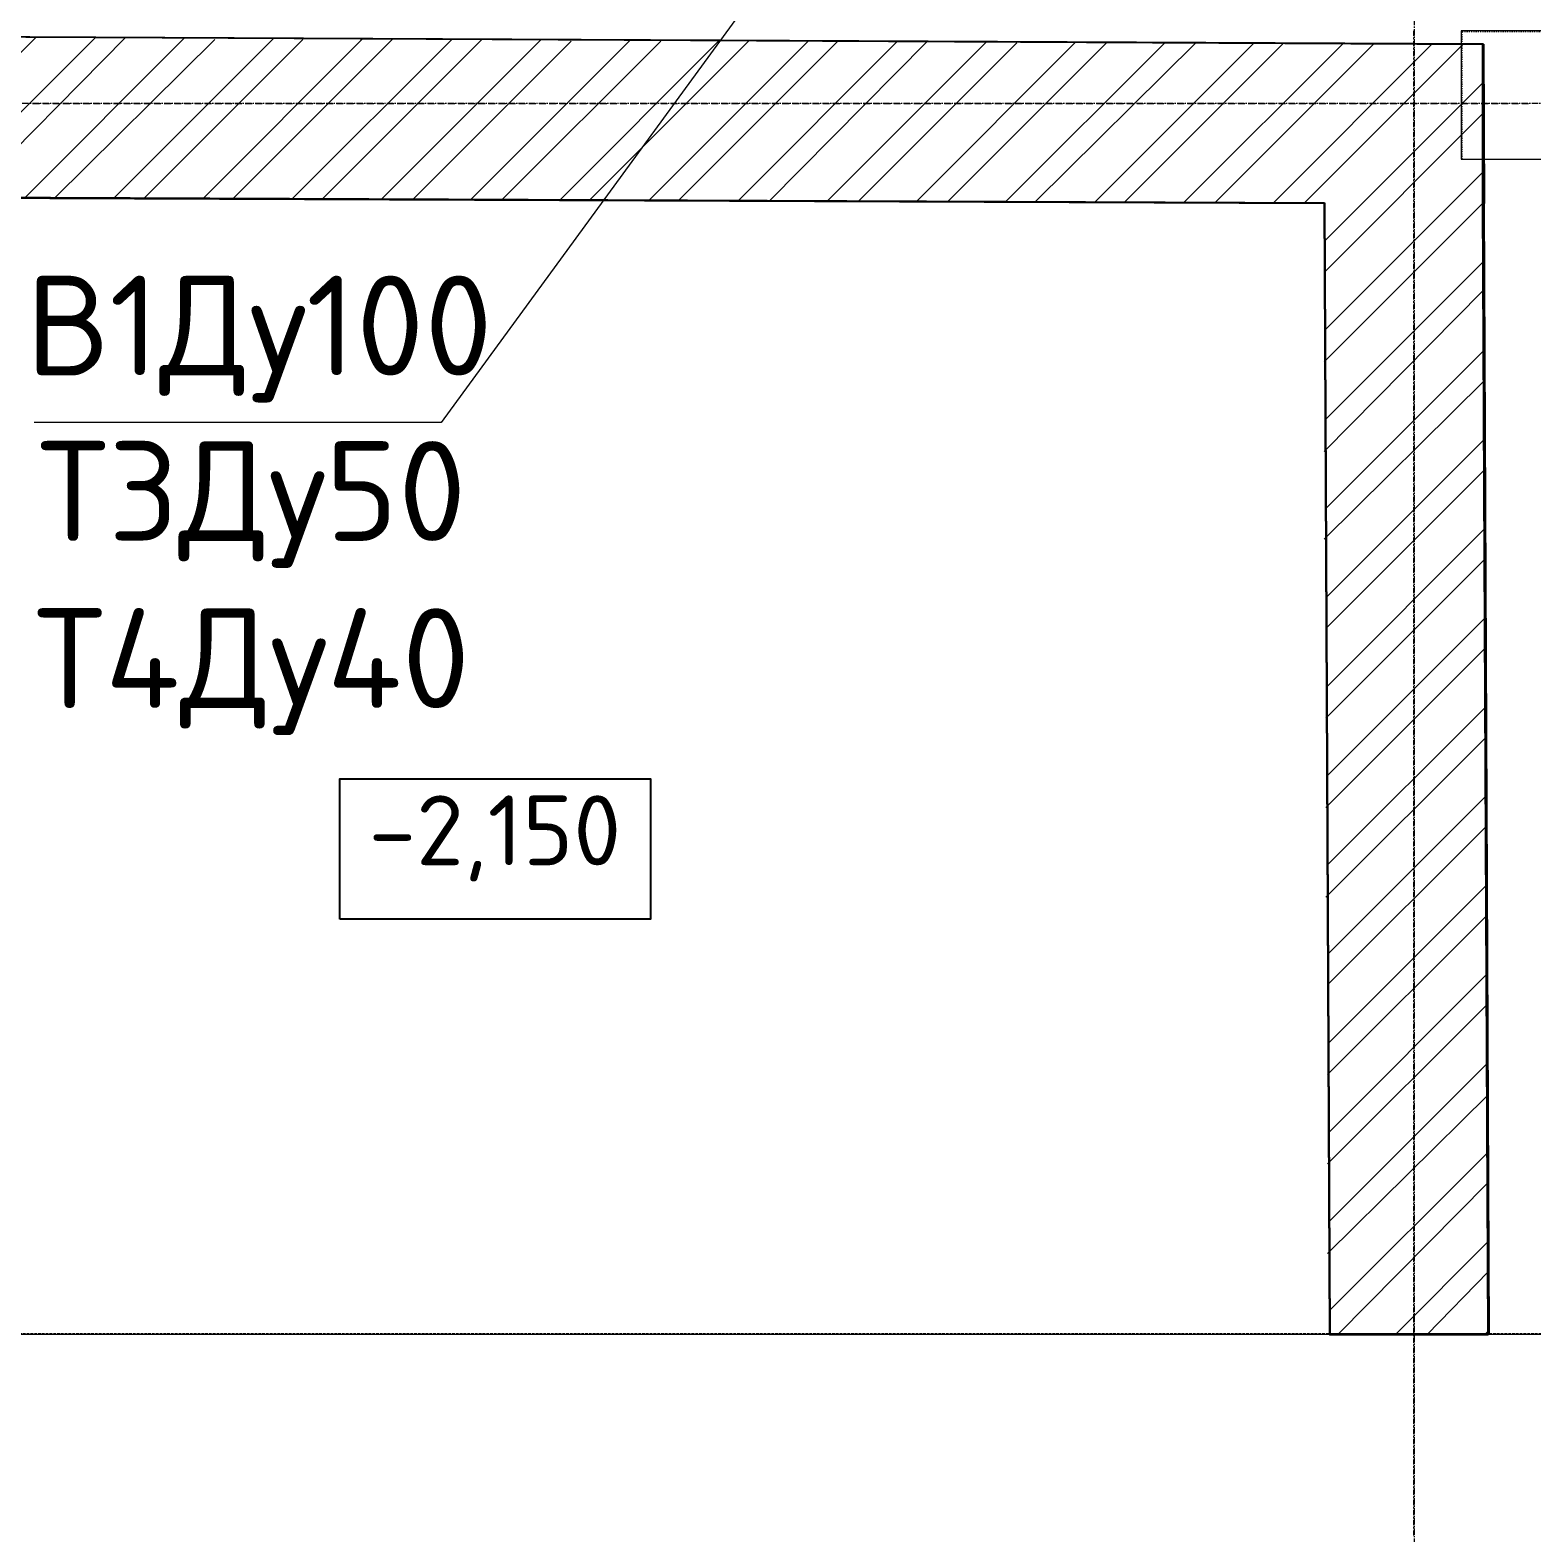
# Model space of a CAD drawing. Header units: millimetres. Extents: x -10178924 to 11692288, y -947381 to 58396.
# Drawn here: x 729087 to 732853, y -825925 to -822157 of the extents above; entities that cross this region are included whole.
import ezdxf

# ---------------------------------------------------------------- set-up
doc = ezdxf.new("R2010")
doc.units = ezdxf.units.MM
for name, pattern in [('короткая штриховая', [282.222222, 141.111111, -141.111111]), ('невидимая', [9.525, 6.35, -3.175]), ('осевая', [50.8, 31.75, -6.35, 6.35, -6.35])]:
    doc.linetypes.add(name, pattern=pattern)
for name, color, linetype in [('PDF _Балки.1', 7, 'Continuous'), ('PDF _Стены внутр.1', 7, 'Continuous'), ('Стены внутр.1', 7, 'Continuous')]:
    doc.layers.add(name, color=color, linetype=linetype)
for name, color, linetype, true_color in [('PDF _Контур пол Подвал', 7, 'Continuous', 0xcd6928), ('PDF _Отметки', 7, 'Continuous', 0x7f9fff), ('PDF _Размеры осевые', 7, 'Continuous', 0x5d6970), ('PDF _штриховка', 7, 'Continuous', 0x95834a)]:
    doc.layers.add(name, color=color, linetype=linetype, true_color=true_color)
for name, color, linetype, lineweight in [('PDF _Текст', 7, 'Continuous', 5), ('Балки.1', 7, 'Continuous', 9), ('Контур пол Подвал', 7, 'Continuous', 9), ('Размеры осевые', 153, 'Continuous', 9), ('ШТРИХОВКА', 252, 'Continuous', 15)]:
    doc.layers.add(name, color=color, linetype=linetype, lineweight=lineweight)
doc.styles.add('PDF ISOCPEUR', font='isocpeur.ttf')

# ---------------------------------------------------------------- blocks, each defined once
blk = doc.blocks.new('A$C5282721b')
at = {"layer": 'ШТРИХОВКА', "ltscale": 100, "true_color": 0x000000, "transparency": 33554687}
h = blk.add_hatch(dxfattribs=at)
h.set_pattern_fill('ANSI31', color=18, scale=50)
h.set_pattern_definition([(45, (-79853.19, 25128.16), (-112.2532, 112.2532), [])])
h.paths.add_polyline_path([(5440.998, -31868.119), (-7386.275, -31868.119), (-7386.275, -48296.478), (61378.75, -48296.478), (61378.75, -31842.839), (41035.118, -31842.839), (41035.118, -31656.036), (40796.248, -31656.036), (40796.248, -31842.839), (40629.962, -31842.839), (40629.962, -31942.839), (40605.14, -34348.621), (40629.93, -32405.355), (39128.581, -32429.908), (40629.962, -32402.839), (40629.675, -32155.326), (39132.149, -32179.816), (39135.64, -31968.17), (38886.085, -31968.17), (38879.867, -32433.975), (40623.548, -32405.459), (40553.111, -38427.181), (40243.01, -38425.516), (40241.748, -38827.97), (43340.219, -38835.027), (43340.219, -38442.147), (40953.116, -38429.329), (41029.994, -32402.839), (54378.974, -32402.839), (54378.974, -35923.465), (54778.974, -35923.465), (54778.974, -32402.839), (60818.75, -32402.839), (60818.75, -41309.464), (60472.291, -41309.464), (60472.291, -41709.464), (60818.75, -41709.464), (60818.75, -47736.478), (44025.201, -47736.478), (44013.125, -46167.929), (43613.137, -46171.008), (43625.189, -47736.478), (27189.462, -47736.478), (27189.462, -44565.139), (26789.462, -44565.139), (26789.462, -47736.478), (10401.743, -47736.478), (10394.408, -46134.647), (9994.404, -46134.678), (10001.739, -47736.478), (-6826.275, -47736.478), (-6826.275, -41729.869), (-6530.734, -41731.097), (-6529.072, -41331.1), (-6826.275, -41329.865), (-6826.275, -32428.119), (-762.705, -32428.119), (-770.891, -36004.088), (-370.903, -36005.35), (-362.703, -32428.119), (5640.998, -32428.119), (5640.998, -31868.119)])
h.paths.add_polyline_path([(3584.804, -41373.023), (3584.804, -41773.13), (9973.974, -41799.679), (9987.536, -44634.678), (10387.54, -44634.678), (10372.735, -41401.332)], flags=17)
h.paths.add_polyline_path([(2513.142, -41768.578), (2514.803, -41368.779), (-383.184, -41356.638), (-371.114, -37407.013), (-774.123, -37406.088), (-783.181, -41354.976), (-5508.242, -41335.314), (-5509.901, -41734.604)], flags=17)
at = {"layer": 'Балки.1', "color": 18, "linetype": 'короткая штриховая', "ltscale": 0.02, "true_color": 0x000000, "transparency": 33554687}
for p, q in [((10319.368, -41369.704), (12015.573, -41369.704)), ((10319.368, -41689.704), (10319.368, -41369.704)), ((10319.368, -41689.704), (12015.573, -41689.704))]:
    blk.add_line(p, q, dxfattribs=at)
at = {"layer": 'Контур пол Подвал', "color": 18, "linetype": 'невидимая', "true_color": 0x000000, "transparency": 33554687}
blk.add_line((13194.417, -44634.678), (4853.725, -44634.678), dxfattribs=at)
at = {"layer": 'Размеры осевые', "color": 251, "linetype": 'осевая', "ltscale": 0.5, "transparency": 33554687}
for p, q in [((10200, -52200), (10200, -40100)), ((-9750, -41550), (62308.109, -41550))]:
    blk.add_line(p, q, dxfattribs=at)
at = {"layer": 'Стены внутр.1', "color": 18, "linetype": 'Continuous', "true_color": 0x000000, "transparency": 33554687}
for p, q in [((9974.555, -41799.681), (9987.536, -44634.678)), ((10387.54, -44634.678), (10374.567, -41801.343)), ((9987.536, -44634.678), (10387.54, -44634.678))]:
    blk.add_line(p, q, dxfattribs=at)
at = {"layer": 'Стены внутр.1', "color": 18, "linetype": 'Continuous', "true_color": 0x000000, "transparency": 33554687, "flags": 128}
for points in [[(10372.735, -41401.332), (3584.804, -41368.794)], [(10372.735, -41401.332), (10374.567, -41801.343)], [(3584.804, -41773.13), (9974.555, -41799.681)]]:
    blk.add_lwpolyline(points, dxfattribs=at)

msp = doc.modelspace()

# ---------------------------------------------------------------- linework, layer by layer
at = {"layer": 'PDF _Балки.1', "lineweight": 9}
msp.add_lwpolyline([(734372.8, -822158.9), (732675.3, -822158.9), (732675.3, -822480.6), (734372.8, -822480.6)], dxfattribs=at)
at = {"layer": 'PDF _Контур пол Подвал', "lineweight": 9}
msp.add_lwpolyline([(735549.7, -825427), (727210.3, -825427)], dxfattribs=at)
at = {"layer": 'PDF _Отметки', "lineweight": 25}
msp.add_lwpolyline([(729864.3, -824385.6), (729864.3, -824034.3), (730643.2, -824034.3), (730643.2, -824385.6)], close=True, dxfattribs=at)
at = {"layer": 'PDF _Размеры осевые', "lineweight": 9}
for points in [[(732556.7, -822171.6), (732556.7, -822158.9)], [(732556.7, -822180), (732556.7, -822175.8)], [(732556.7, -822197), (732556.7, -822184.3)], [(732556.7, -822205.4), (732556.7, -822201.2)], [(732556.7, -822222.4), (732556.7, -822209.7)], [(732556.7, -822230.8), (732556.7, -822226.6)], [(732556.7, -822247.8), (732556.7, -822235.1)], [(732556.7, -822256.2), (732556.7, -822252)], [(732556.7, -822273.2), (732556.7, -822260.5)], [(732556.7, -822281.6), (732556.7, -822277.4)], [(732556.7, -822298.6), (732556.7, -822285.9)], [(732556.7, -822307), (732556.7, -822302.8)], [(732556.7, -822324), (732556.7, -822311.3)], [(732556.7, -822332.4), (732556.7, -822328.2)], [(732556.7, -822349.4), (732556.7, -822336.7)], [(729089.6, -822340.9), (729089.6, -822340.9)], [(729093.8, -822340.9), (729110.8, -822340.9)], [(729115, -822340.9), (729115, -822340.9)], [(729119.2, -822340.9), (729136.2, -822340.9)], [(729140.4, -822340.9), (729140.4, -822340.9)], [(729144.6, -822340.9), (729161.6, -822340.9)], [(729165.8, -822340.9), (729165.8, -822340.9)], [(729170, -822340.9), (729187, -822340.9)], [(729191.2, -822340.9), (729191.2, -822340.9)], [(729195.4, -822340.9), (729212.4, -822340.9)], [(729216.6, -822340.9), (729216.6, -822340.9)], [(729220.8, -822340.9), (729237.8, -822340.9)], [(729242, -822340.9), (729242, -822340.9)], [(729246.2, -822340.9), (729263.2, -822340.9)], [(729267.4, -822340.9), (729267.4, -822340.9)], [(729271.6, -822340.9), (729288.6, -822340.9)], [(729292.8, -822340.9), (729292.8, -822340.9)], [(729297, -822340.9), (729314, -822340.9)], [(729318.2, -822340.9), (729318.2, -822340.9)], [(729322.4, -822340.9), (729339.4, -822340.9)], [(729343.6, -822340.9), (729343.6, -822340.9)], [(729347.8, -822340.9), (729364.8, -822340.9)], [(729369, -822340.9), (729369, -822340.9)], [(729373.2, -822340.9), (729390.2, -822340.9)], [(729394.4, -822340.9), (729394.4, -822340.9)], [(729398.6, -822340.9), (729415.6, -822340.9)], [(729419.8, -822340.9), (729419.8, -822340.9)], [(729424, -822340.9), (729441, -822340.9)], [(729445.2, -822340.9), (729445.2, -822340.9)], [(729449.4, -822340.9), (729466.4, -822340.9)], [(729470.6, -822340.9), (729470.6, -822340.9)], [(729474.8, -822340.9), (729491.8, -822340.9)], [(729496, -822340.9), (729496, -822340.9)], [(729500.2, -822340.9), (729517.2, -822340.9)], [(729521.4, -822340.9), (729521.4, -822340.9)], [(729525.6, -822340.9), (729542.6, -822340.9)], [(729546.8, -822340.9), (729546.8, -822340.9)], [(729551, -822340.9), (729568, -822340.9)], [(729572.2, -822340.9), (729572.2, -822340.9)], [(729576.4, -822340.9), (729593.4, -822340.9)], [(729597.6, -822340.9), (729597.6, -822340.9)], [(729601.8, -822340.9), (729618.8, -822340.9)], [(729623, -822340.9), (729623, -822340.9)], [(729627.2, -822340.9), (729644.2, -822340.9)], [(729648.4, -822340.9), (729648.4, -822340.9)], [(729652.6, -822340.9), (729669.6, -822340.9)], [(729673.8, -822340.9), (729673.8, -822340.9)], [(729678, -822340.9), (729695, -822340.9)], [(729699.2, -822340.9), (729699.2, -822340.9)], [(729703.4, -822340.9), (729720.4, -822340.9)], [(729724.6, -822340.9), (729724.6, -822340.9)], [(729728.8, -822340.9), (729745.8, -822340.9)], [(729750, -822340.9), (729750, -822340.9)], [(729754.2, -822340.9), (729771.2, -822340.9)], [(729775.4, -822340.9), (729775.4, -822340.9)], [(729779.6, -822340.9), (729796.6, -822340.9)], [(729800.8, -822340.9), (729800.8, -822340.9)], [(729805, -822340.9), (729822, -822340.9)], [(729826.2, -822340.9), (729826.2, -822340.9)], [(729830.4, -822340.9), (729847.4, -822340.9)], [(729851.6, -822340.9), (729851.6, -822340.9)], [(729855.8, -822340.9), (729872.8, -822340.9)], [(729877, -822340.9), (729877, -822340.9)], [(729881.2, -822340.9), (729898.2, -822340.9)], [(729902.4, -822340.9), (729902.4, -822340.9)], [(729906.6, -822340.9), (729923.6, -822340.9)], [(729927.8, -822340.9), (729927.8, -822340.9)], [(729932, -822340.9), (729949, -822340.9)], [(729953.2, -822340.9), (729953.2, -822340.9)], [(729957.4, -822340.9), (729974.4, -822340.9)], [(729978.6, -822340.9), (729978.6, -822340.9)], [(729982.8, -822340.9), (729999.8, -822340.9)], [(730004, -822340.9), (730004, -822340.9)], [(730008.2, -822340.9), (730025.2, -822340.9)], [(730029.4, -822340.9), (730029.4, -822340.9)], [(730033.6, -822340.9), (730050.6, -822340.9)], [(730054.8, -822340.9), (730054.8, -822340.9)], [(730059, -822340.9), (730076, -822340.9)], [(730080.2, -822340.9), (730080.2, -822340.9)], [(730084.4, -822340.9), (730101.4, -822340.9)], [(730105.6, -822340.9), (730105.6, -822340.9)], [(730109.8, -822340.9), (730126.8, -822340.9)], [(730131, -822340.9), (730131, -822340.9)], [(730135.2, -822340.9), (730152.2, -822340.9)], [(730156.4, -822340.9), (730156.4, -822340.9)], [(730160.6, -822340.9), (730177.6, -822340.9)], [(730181.8, -822340.9), (730181.8, -822340.9)], [(730186, -822340.9), (730203, -822340.9)], [(730207.2, -822340.9), (730207.2, -822340.9)], [(730211.4, -822340.9), (730228.4, -822340.9)], [(730232.6, -822340.9), (730232.6, -822340.9)], [(730236.8, -822340.9), (730253.8, -822340.9)], [(730258, -822340.9), (730258, -822340.9)], [(730262.2, -822340.9), (730279.2, -822340.9)], [(730283.4, -822340.9), (730283.4, -822340.9)], [(730287.6, -822340.9), (730304.6, -822340.9)], [(730308.8, -822340.9), (730308.8, -822340.9)], [(730313, -822340.9), (730330, -822340.9)], [(730334.2, -822340.9), (730334.2, -822340.9)], [(730338.4, -822340.9), (730355.4, -822340.9)], [(730359.6, -822340.9), (730359.6, -822340.9)], [(730363.8, -822340.9), (730380.8, -822340.9)], [(730385, -822340.9), (730385, -822340.9)], [(730389.2, -822340.9), (730406.2, -822340.9)], [(730410.4, -822340.9), (730410.4, -822340.9)], [(730414.6, -822340.9), (730431.6, -822340.9)], [(730435.8, -822340.9), (730435.8, -822340.9)], [(730440, -822340.9), (730457, -822340.9)], [(730461.2, -822340.9), (730461.2, -822340.9)], [(730465.4, -822340.9), (730482.4, -822340.9)], [(730486.6, -822340.9), (730486.6, -822340.9)], [(730490.8, -822340.9), (730507.8, -822340.9)], [(730512, -822340.9), (730512, -822340.9)], [(730516.2, -822340.9), (730533.2, -822340.9)], [(730537.4, -822340.9), (730537.4, -822340.9)], [(730541.6, -822340.9), (730558.6, -822340.9)], [(730562.8, -822340.9), (730562.8, -822340.9)], [(730567, -822340.9), (730584, -822340.9)], [(730588.2, -822340.9), (730588.2, -822340.9)], [(730592.4, -822340.9), (730609.4, -822340.9)], [(730613.6, -822340.9), (730613.6, -822340.9)], [(730617.8, -822340.9), (730634.8, -822340.9)], [(730639, -822340.9), (730639, -822340.9)], [(730643.2, -822340.9), (730660.2, -822340.9)], [(730664.4, -822340.9), (730664.4, -822340.9)], [(730668.6, -822340.9), (730685.6, -822340.9)], [(730689.8, -822340.9), (730689.8, -822340.9)], [(730694, -822340.9), (730711, -822340.9)], [(730715.2, -822340.9), (730715.2, -822340.9)], [(730719.4, -822340.9), (730736.4, -822340.9)], [(730740.6, -822340.9), (730740.6, -822340.9)], [(730744.8, -822340.9), (730761.8, -822340.9)], [(730766, -822340.9), (730766, -822340.9)], [(730770.2, -822340.9), (730787.2, -822340.9)], [(730791.4, -822340.9), (730791.4, -822340.9)], [(730795.6, -822340.9), (730812.6, -822340.9)], [(730816.8, -822340.9), (730816.8, -822340.9)], [(730821, -822340.9), (730838, -822340.9)], [(730842.2, -822340.9), (730842.2, -822340.9)], [(730846.4, -822340.9), (730863.4, -822340.9)], [(730867.6, -822340.9), (730867.6, -822340.9)], [(730871.8, -822340.9), (730888.8, -822340.9)], [(730893, -822340.9), (730893, -822340.9)], [(730897.2, -822340.9), (730914.2, -822340.9)], [(730918.4, -822340.9), (730918.4, -822340.9)], [(730922.6, -822340.9), (730939.6, -822340.9)], [(730943.8, -822340.9), (730943.8, -822340.9)], [(730948, -822340.9), (730965, -822340.9)], [(730969.2, -822340.9), (730969.2, -822340.9)], [(730973.4, -822340.9), (730990.4, -822340.9)], [(730994.6, -822340.9), (730994.6, -822340.9)], [(730998.8, -822340.9), (731015.8, -822340.9)], [(731020, -822340.9), (731020, -822340.9)], [(731024.2, -822340.9), (731041.2, -822340.9)], [(731045.4, -822340.9), (731045.4, -822340.9)], [(731049.6, -822340.9), (731066.6, -822340.9)], [(731070.8, -822340.9), (731070.8, -822340.9)], [(731075, -822340.9), (731092, -822340.9)], [(731096.2, -822340.9), (731096.2, -822340.9)], [(731100.4, -822340.9), (731117.4, -822340.9)], [(731121.6, -822340.9), (731121.6, -822340.9)], [(731125.8, -822340.9), (731142.8, -822340.9)], [(731147, -822340.9), (731147, -822340.9)], [(731151.2, -822340.9), (731168.2, -822340.9)], [(731172.4, -822340.9), (731172.4, -822340.9)], [(731176.6, -822340.9), (731193.6, -822340.9)], [(731197.8, -822340.9), (731197.8, -822340.9)], [(731202, -822340.9), (731219, -822340.9)], [(731223.2, -822340.9), (731223.2, -822340.9)], [(731227.4, -822340.9), (731244.4, -822340.9)], [(731248.6, -822340.9), (731248.6, -822340.9)], [(731252.8, -822340.9), (731269.8, -822340.9)], [(731274, -822340.9), (731274, -822340.9)], [(731278.2, -822340.9), (731295.2, -822340.9)], [(731299.4, -822340.9), (731299.4, -822340.9)], [(731303.6, -822340.9), (731320.6, -822340.9)], [(731324.8, -822340.9), (731324.8, -822340.9)], [(731329, -822340.9), (731346, -822340.9)], [(731350.2, -822340.9), (731350.2, -822340.9)], [(731354.4, -822340.9), (731371.4, -822340.9)], [(731375.6, -822340.9), (731375.6, -822340.9)], [(731379.8, -822340.9), (731396.8, -822340.9)], [(731401, -822340.9), (731401, -822340.9)], [(731405.2, -822340.9), (731422.2, -822340.9)], [(731426.4, -822340.9), (731426.4, -822340.9)], [(731430.6, -822340.9), (731447.6, -822340.9)], [(731451.8, -822340.9), (731451.8, -822340.9)], [(731456, -822340.9), (731473, -822340.9)], [(731477.2, -822340.9), (731477.2, -822340.9)], [(731481.4, -822340.9), (731498.4, -822340.9)], [(731502.6, -822340.9), (731502.6, -822340.9)], [(731506.8, -822340.9), (731523.8, -822340.9)], [(731528, -822340.9), (731528, -822340.9)], [(731532.3, -822340.9), (731549.2, -822340.9)], [(731553.4, -822340.9), (731553.4, -822340.9)], [(731557.7, -822340.9), (731574.6, -822340.9)], [(731578.8, -822340.9), (731578.8, -822340.9)], [(731583, -822340.9), (731600, -822340.9)], [(731604.2, -822340.9), (731604.2, -822340.9)], [(731608.4, -822340.9), (731625.4, -822340.9)], [(731629.6, -822340.9), (731629.6, -822340.9)], [(731633.8, -822340.9), (731650.8, -822340.9)], [(731655, -822340.9), (731655, -822340.9)], [(731659.2, -822340.9), (731676.2, -822340.9)], [(731680.4, -822340.9), (731680.4, -822340.9)], [(731684.6, -822340.9), (731701.6, -822340.9)], [(731705.8, -822340.9), (731705.8, -822340.9)], [(731710, -822340.9), (731727, -822340.9)], [(731731.2, -822340.9), (731731.2, -822340.9)], [(731735.5, -822340.9), (731752.4, -822340.9)], [(731756.6, -822340.9), (731756.6, -822340.9)], [(731760.9, -822340.9), (731777.8, -822340.9)], [(731782, -822340.9), (731782, -822340.9)], [(731786.3, -822340.9), (731803.2, -822340.9)], [(731807.4, -822340.9), (731807.4, -822340.9)], [(731811.7, -822340.9), (731828.6, -822340.9)], [(731832.8, -822340.9), (731832.8, -822340.9)], [(731837, -822340.9), (731854, -822340.9)], [(731858.2, -822340.9), (731858.2, -822340.9)], [(731862.4, -822340.9), (731879.4, -822340.9)], [(731883.6, -822340.9), (731883.6, -822340.9)], [(731887.8, -822340.9), (731904.8, -822340.9)], [(731909, -822340.9), (731909, -822340.9)], [(731913.2, -822340.9), (731930.2, -822340.9)], [(731934.4, -822340.9), (731934.4, -822340.9)], [(731938.6, -822340.9), (731955.6, -822340.9)], [(731959.8, -822340.9), (731959.8, -822340.9)], [(731964.1, -822340.9), (731981, -822340.9)], [(731985.2, -822340.9), (731985.2, -822340.9)], [(731989.5, -822340.9), (732006.4, -822340.9)], [(732010.6, -822340.9), (732010.6, -822340.9)], [(732014.9, -822340.9), (732031.8, -822340.9)], [(732036, -822340.9), (732036, -822340.9)], [(732040.3, -822340.9), (732057.2, -822340.9)], [(732061.4, -822340.9), (732061.4, -822340.9)], [(732065.7, -822340.9), (732082.6, -822340.9)], [(732086.8, -822340.9), (732086.8, -822340.9)], [(732091, -822340.9), (732108, -822340.9)], [(732112.2, -822340.9), (732112.2, -822340.9)], [(732116.4, -822340.9), (732133.4, -822340.9)], [(732137.6, -822340.9), (732137.6, -822340.9)], [(732141.8, -822340.9), (732158.8, -822340.9)], [(732163, -822340.9), (732163, -822340.9)], [(732167.3, -822340.9), (732184.2, -822340.9)], [(732188.4, -822340.9), (732188.4, -822340.9)], [(732192.7, -822340.9), (732209.6, -822340.9)], [(732213.8, -822340.9), (732213.8, -822340.9)], [(732218.1, -822340.9), (732235, -822340.9)], [(732239.2, -822340.9), (732239.2, -822340.9)], [(732243.5, -822340.9), (732260.4, -822340.9)], [(732264.6, -822340.9), (732264.6, -822340.9)], [(732268.9, -822340.9), (732285.8, -822340.9)], [(732290, -822340.9), (732290, -822340.9)], [(732294.3, -822340.9), (732311.2, -822340.9)], [(732315.4, -822340.9), (732315.4, -822340.9)], [(732319.7, -822340.9), (732336.6, -822340.9)], [(732340.8, -822340.9), (732340.8, -822340.9)], [(732345, -822340.9), (732362, -822340.9)], [(732366.2, -822340.9), (732366.2, -822340.9)], [(732370.5, -822340.9), (732387.4, -822340.9)], [(732391.6, -822340.9), (732391.6, -822340.9)], [(732395.9, -822340.9), (732412.8, -822340.9)], [(732417, -822340.9), (732417, -822340.9)], [(732421.3, -822340.9), (732438.2, -822340.9)], [(732442.4, -822340.9), (732442.4, -822340.9)], [(732446.7, -822340.9), (732463.6, -822340.9)], [(732467.8, -822340.9), (732467.8, -822340.9)], [(732472.1, -822340.9), (732489, -822340.9)], [(732493.2, -822340.9), (732493.2, -822340.9)], [(732497.5, -822340.9), (732514.4, -822340.9)], [(732518.6, -822340.9), (732518.6, -822340.9)], [(732522.9, -822340.9), (732539.8, -822340.9)], [(732544, -822340.9), (732544, -822340.9)], [(732548.3, -822340.9), (732565.2, -822340.9)], [(732556.7, -822357.8), (732556.7, -822353.6)], [(732556.7, -822374.8), (732556.7, -822362.1)], [(732569.4, -822340.9), (732569.4, -822340.9)], [(732573.7, -822340.9), (732590.6, -822340.9)], [(732594.8, -822340.9), (732594.8, -822340.9)], [(732599.1, -822340.9), (732616, -822340.9)], [(732620.2, -822340.9), (732620.2, -822340.9)], [(732624.5, -822340.9), (732641.4, -822340.9)], [(732645.6, -822340.9), (732645.6, -822340.9)], [(732649.9, -822340.9), (732666.8, -822340.9)], [(732671, -822340.9), (732671, -822340.9)], [(732675.3, -822340.9), (732692.2, -822340.9)], [(732696.4, -822340.9), (732696.4, -822340.9)], [(732700.7, -822340.9), (732717.6, -822340.9)], [(732721.8, -822340.9), (732721.8, -822340.9)], [(732726.1, -822340.9), (732743, -822340.9)], [(732747.2, -822340.9), (732747.2, -822340.9)], [(732751.5, -822340.9), (732768.4, -822340.9)], [(732772.6, -822340.9), (732772.6, -822340.9)], [(732776.9, -822340.9), (732793.8, -822340.9)], [(732798, -822340.9), (732798, -822340.9)], [(732802.3, -822340.9), (732819.2, -822340.9)], [(732823.4, -822340.9), (732823.4, -822340.9)], [(732827.7, -822340.9), (732844.6, -822340.9)], [(732848.8, -822340.9), (732848.8, -822340.9)], [(732556.7, -822383.2), (732556.7, -822379)], [(732556.7, -822400.2), (732556.7, -822387.5)], [(732556.7, -822408.6), (732556.7, -822404.4)], [(732556.7, -822425.6), (732556.7, -822412.9)], [(732556.7, -822434), (732556.7, -822429.8)], [(732556.7, -822451), (732556.7, -822438.3)], [(732556.7, -822459.4), (732556.7, -822455.2)], [(732556.7, -822476.4), (732556.7, -822463.7)], [(732556.7, -822484.8), (732556.7, -822480.6)], [(732556.7, -822501.8), (732556.7, -822489.1)], [(732556.7, -822510.2), (732556.7, -822506)], [(732556.7, -822527.2), (732556.7, -822514.5)], [(732556.7, -822535.6), (732556.7, -822531.4)], [(732556.7, -822552.6), (732556.7, -822539.9)], [(732556.7, -822561), (732556.7, -822556.8)], [(732556.7, -822578), (732556.7, -822565.3)], [(732556.7, -822586.4), (732556.7, -822582.2)], [(732556.7, -822603.4), (732556.7, -822590.7)], [(732556.7, -822611.8), (732556.7, -822607.6)], [(732556.7, -822628.8), (732556.7, -822616.1)], [(732556.7, -822637.2), (732556.7, -822633)], [(732556.7, -822654.2), (732556.7, -822641.5)], [(732556.7, -822662.6), (732556.7, -822658.4)], [(732556.7, -822679.6), (732556.7, -822666.9)], [(732556.7, -822688), (732556.7, -822683.8)], [(732556.7, -822705), (732556.7, -822692.3)], [(732556.7, -822713.4), (732556.7, -822709.2)], [(732556.7, -822730.4), (732556.7, -822717.7)], [(732556.7, -822738.8), (732556.7, -822734.6)], [(732556.7, -822755.8), (732556.7, -822743.1)], [(732556.7, -822764.2), (732556.7, -822760)], [(732556.7, -822781.2), (732556.7, -822768.5)], [(732556.7, -822789.6), (732556.7, -822785.4)], [(732556.7, -822806.6), (732556.7, -822793.9)], [(732556.7, -822815), (732556.7, -822810.8)], [(732556.7, -822832), (732556.7, -822819.3)], [(732556.7, -822840.4), (732556.7, -822836.2)], [(732556.7, -822857.4), (732556.7, -822844.7)], [(732556.7, -822865.8), (732556.7, -822861.6)], [(732556.7, -822882.8), (732556.7, -822870.1)], [(732556.7, -822891.2), (732556.7, -822887)], [(732556.7, -822908.2), (732556.7, -822895.5)], [(732556.7, -822916.6), (732556.7, -822912.4)], [(732556.7, -822933.6), (732556.7, -822920.9)], [(732556.7, -822942), (732556.7, -822937.8)], [(732556.7, -822959), (732556.7, -822946.3)], [(732556.7, -822967.4), (732556.7, -822963.2)], [(732556.7, -822984.4), (732556.7, -822971.7)], [(732556.7, -822992.8), (732556.7, -822988.6)], [(732556.7, -823009.8), (732556.7, -822997.1)], [(732556.7, -823018.2), (732556.7, -823014)], [(732556.7, -823035.2), (732556.7, -823022.5)], [(732556.7, -823043.6), (732556.7, -823039.4)], [(732556.7, -823060.6), (732556.7, -823047.9)], [(732556.7, -823069), (732556.7, -823064.8)], [(732556.7, -823086), (732556.7, -823073.3)], [(732556.7, -823094.4), (732556.7, -823090.2)], [(732556.7, -823111.4), (732556.7, -823098.7)], [(732556.7, -823119.8), (732556.7, -823115.6)], [(732556.7, -823136.8), (732556.7, -823124.1)], [(732556.7, -823145.2), (732556.7, -823141)], [(732556.7, -823162.2), (732556.7, -823149.5)], [(732556.7, -823170.6), (732556.7, -823166.4)], [(732556.7, -823187.6), (732556.7, -823174.9)], [(732556.7, -823196), (732556.7, -823191.8)], [(732556.7, -823213), (732556.7, -823200.3)], [(732556.7, -823221.4), (732556.7, -823217.2)], [(732556.7, -823238.4), (732556.7, -823225.7)], [(732556.7, -823246.8), (732556.7, -823242.6)], [(732556.7, -823263.8), (732556.7, -823251.1)], [(732556.7, -823272.2), (732556.7, -823268)], [(732556.7, -823289.2), (732556.7, -823276.5)], [(732556.7, -823297.6), (732556.7, -823293.4)], [(732556.7, -823314.6), (732556.7, -823301.9)], [(732556.7, -823323), (732556.7, -823318.8)], [(732556.7, -823340), (732556.7, -823327.3)], [(732556.7, -823348.4), (732556.7, -823344.2)], [(732556.7, -823365.4), (732556.7, -823352.7)], [(732556.7, -823373.8), (732556.7, -823369.6)], [(732556.7, -823390.8), (732556.7, -823378.1)], [(732556.7, -823399.2), (732556.7, -823395)], [(732556.7, -823416.2), (732556.7, -823403.5)], [(732556.7, -823424.6), (732556.7, -823420.4)], [(732556.7, -823441.6), (732556.7, -823428.9)], [(732556.7, -823450), (732556.7, -823445.8)], [(732556.7, -823467), (732556.7, -823454.3)], [(732556.7, -823475.4), (732556.7, -823471.2)], [(732556.7, -823492.4), (732556.7, -823479.7)], [(732556.7, -823500.8), (732556.7, -823496.6)], [(732556.7, -823517.8), (732556.7, -823505.1)], [(732556.7, -823526.2), (732556.7, -823522)], [(732556.7, -823543.2), (732556.7, -823530.5)], [(732556.7, -823551.6), (732556.7, -823547.4)], [(732556.7, -823568.6), (732556.7, -823555.9)], [(732556.7, -823577.1), (732556.7, -823572.8)], [(732556.7, -823594), (732556.7, -823581.3)], [(732556.7, -823602.4), (732556.7, -823598.2)], [(732556.7, -823619.4), (732556.7, -823606.7)], [(732556.7, -823627.9), (732556.7, -823623.6)], [(732556.7, -823644.8), (732556.7, -823632.1)], [(732556.7, -823653.2), (732556.7, -823649)], [(732556.7, -823670.2), (732556.7, -823657.5)], [(732556.7, -823678.7), (732556.7, -823674.4)], [(732556.7, -823695.6), (732556.7, -823682.9)], [(732556.7, -823704.1), (732556.7, -823699.8)], [(732556.7, -823721), (732556.7, -823708.3)], [(732556.7, -823729.5), (732556.7, -823725.2)], [(732556.7, -823746.4), (732556.7, -823733.7)], [(732556.7, -823754.9), (732556.7, -823750.6)], [(732556.7, -823771.8), (732556.7, -823759.1)], [(732556.7, -823780.2), (732556.7, -823776)], [(732556.7, -823797.2), (732556.7, -823784.5)], [(732556.7, -823805.7), (732556.7, -823801.4)], [(732556.7, -823822.6), (732556.7, -823809.9)], [(732556.7, -823831.1), (732556.7, -823826.8)], [(732556.7, -823848), (732556.7, -823835.3)], [(732556.7, -823856.5), (732556.7, -823852.2)], [(732556.7, -823873.4), (732556.7, -823860.7)], [(732556.7, -823881.9), (732556.7, -823877.6)], [(732556.7, -823898.8), (732556.7, -823886.1)], [(732556.7, -823907.3), (732556.7, -823903)], [(732556.7, -823924.2), (732556.7, -823911.5)], [(732556.7, -823932.7), (732556.7, -823928.4)], [(732556.7, -823949.6), (732556.7, -823936.9)], [(732556.7, -823958.1), (732556.7, -823953.8)], [(732556.7, -823975), (732556.7, -823962.3)], [(732556.7, -823983.5), (732556.7, -823979.2)], [(732556.7, -824000.4), (732556.7, -823987.7)], [(732556.7, -824008.9), (732556.7, -824004.6)], [(732556.7, -824025.8), (732556.7, -824013.1)], [(732556.7, -824034.3), (732556.7, -824030)], [(732556.7, -824051.2), (732556.7, -824038.5)], [(732556.7, -824059.7), (732556.7, -824055.4)], [(732556.7, -824076.6), (732556.7, -824063.9)], [(732556.7, -824085.1), (732556.7, -824080.8)], [(732556.7, -824102), (732556.7, -824089.3)], [(732556.7, -824110.5), (732556.7, -824106.2)], [(732556.7, -824127.4), (732556.7, -824114.7)], [(732556.7, -824135.9), (732556.7, -824131.6)], [(732556.7, -824152.8), (732556.7, -824140.1)], [(732556.7, -824161.3), (732556.7, -824157)], [(732556.7, -824178.2), (732556.7, -824165.5)], [(732556.7, -824186.7), (732556.7, -824182.4)], [(732556.7, -824203.6), (732556.7, -824190.9)], [(732556.7, -824212.1), (732556.7, -824207.8)], [(732556.7, -824229), (732556.7, -824216.3)], [(732556.7, -824237.5), (732556.7, -824233.2)], [(732556.7, -824254.4), (732556.7, -824241.7)], [(732556.7, -824262.9), (732556.7, -824258.6)], [(732556.7, -824279.8), (732556.7, -824267.1)], [(732556.7, -824288.3), (732556.7, -824284)], [(732556.7, -824305.2), (732556.7, -824292.5)], [(732556.7, -824313.7), (732556.7, -824309.4)], [(732556.7, -824330.6), (732556.7, -824317.9)], [(732556.7, -824339.1), (732556.7, -824334.8)], [(732556.7, -824356), (732556.7, -824343.3)], [(732556.7, -824364.5), (732556.7, -824360.2)], [(732556.7, -824381.4), (732556.7, -824368.7)], [(732556.7, -824389.9), (732556.7, -824385.6)], [(732556.7, -824406.8), (732556.7, -824394.1)], [(732556.7, -824415.3), (732556.7, -824411)], [(732556.7, -824432.2), (732556.7, -824419.5)], [(732556.7, -824440.7), (732556.7, -824436.4)], [(732556.7, -824457.6), (732556.7, -824444.9)], [(732556.7, -824466.1), (732556.7, -824461.8)], [(732556.7, -824483), (732556.7, -824470.3)], [(732556.7, -824491.5), (732556.7, -824487.2)], [(732556.7, -824508.4), (732556.7, -824495.7)], [(732556.7, -824516.9), (732556.7, -824512.6)], [(732556.7, -824533.8), (732556.7, -824521.1)], [(732556.7, -824542.3), (732556.7, -824538)], [(732556.7, -824559.2), (732556.7, -824546.5)], [(732556.7, -824567.7), (732556.7, -824563.4)], [(732556.7, -824584.6), (732556.7, -824571.9)], [(732556.7, -824593.1), (732556.7, -824588.8)], [(732556.7, -824610), (732556.7, -824597.3)], [(732556.7, -824618.5), (732556.7, -824614.2)], [(732556.7, -824635.4), (732556.7, -824622.7)], [(732556.7, -824643.9), (732556.7, -824639.6)], [(732556.7, -824660.8), (732556.7, -824648.1)], [(732556.7, -824669.3), (732556.7, -824665)], [(732556.7, -824686.2), (732556.7, -824673.5)], [(732556.7, -824694.7), (732556.7, -824690.4)], [(732556.7, -824711.6), (732556.7, -824698.9)], [(732556.7, -824720.1), (732556.7, -824715.8)], [(732556.7, -824737), (732556.7, -824724.3)], [(732556.7, -824745.5), (732556.7, -824741.2)], [(732556.7, -824762.4), (732556.7, -824749.7)], [(732556.7, -824770.9), (732556.7, -824766.6)], [(732556.7, -824787.8), (732556.7, -824775.1)], [(732556.7, -824796.3), (732556.7, -824792)], [(732556.7, -824813.2), (732556.7, -824800.5)], [(732556.7, -824821.7), (732556.7, -824817.4)], [(732556.7, -824838.6), (732556.7, -824825.9)], [(732556.7, -824847.1), (732556.7, -824842.8)], [(732556.7, -824864), (732556.7, -824851.3)], [(732556.7, -824872.5), (732556.7, -824868.2)], [(732556.7, -824889.4), (732556.7, -824876.7)], [(732556.7, -824897.9), (732556.7, -824893.6)], [(732556.7, -824914.8), (732556.7, -824902.1)], [(732556.7, -824923.3), (732556.7, -824919)], [(732556.7, -824940.2), (732556.7, -824927.5)], [(732556.7, -824948.7), (732556.7, -824944.4)], [(732556.7, -824965.6), (732556.7, -824952.9)], [(732556.7, -824974.1), (732556.7, -824969.8)], [(732556.7, -824991), (732556.7, -824978.3)], [(732556.7, -824999.5), (732556.7, -824995.2)], [(732556.7, -825016.4), (732556.7, -825003.7)], [(732556.7, -825024.9), (732556.7, -825020.6)], [(732556.7, -825041.8), (732556.7, -825029.1)], [(732556.7, -825050.3), (732556.7, -825046)], [(732556.7, -825067.2), (732556.7, -825054.5)], [(732556.7, -825075.7), (732556.7, -825071.4)], [(732556.7, -825092.6), (732556.7, -825079.9)], [(732556.7, -825101.1), (732556.7, -825096.8)], [(732556.7, -825118), (732556.7, -825105.3)], [(732556.7, -825126.5), (732556.7, -825122.2)], [(732556.7, -825143.4), (732556.7, -825130.7)], [(732556.7, -825151.9), (732556.7, -825147.6)], [(732556.7, -825168.8), (732556.7, -825156.1)], [(732556.7, -825177.3), (732556.7, -825173)], [(732556.7, -825194.2), (732556.7, -825181.5)], [(732556.7, -825202.7), (732556.7, -825198.4)], [(732556.7, -825219.6), (732556.7, -825206.9)], [(732556.7, -825228.1), (732556.7, -825223.8)], [(732556.7, -825245), (732556.7, -825232.3)], [(732556.7, -825253.5), (732556.7, -825249.2)], [(732556.7, -825270.4), (732556.7, -825257.7)], [(732556.7, -825278.9), (732556.7, -825274.6)], [(732556.7, -825295.8), (732556.7, -825283.1)], [(732556.7, -825304.3), (732556.7, -825300)], [(732556.7, -825321.2), (732556.7, -825308.5)], [(732556.7, -825329.7), (732556.7, -825325.4)], [(732556.7, -825346.6), (732556.7, -825333.9)], [(732556.7, -825355.1), (732556.7, -825350.8)], [(732556.7, -825372), (732556.7, -825359.3)], [(732556.7, -825380.5), (732556.7, -825376.2)], [(732556.7, -825397.4), (732556.7, -825384.7)], [(732556.7, -825405.9), (732556.7, -825401.6)], [(732556.7, -825422.8), (732556.7, -825410.1)], [(732556.7, -825431.3), (732556.7, -825427)], [(732556.7, -825448.2), (732556.7, -825435.5)], [(732556.7, -825456.7), (732556.7, -825452.4)], [(732556.7, -825473.6), (732556.7, -825460.9)], [(732556.7, -825482.1), (732556.7, -825477.8)], [(732556.7, -825499), (732556.7, -825486.3)], [(732556.7, -825507.5), (732556.7, -825503.2)], [(732556.7, -825524.4), (732556.7, -825511.7)], [(732556.7, -825532.9), (732556.7, -825528.6)], [(732556.7, -825549.8), (732556.7, -825537.1)], [(732556.7, -825558.3), (732556.7, -825554)], [(732556.7, -825575.2), (732556.7, -825562.5)], [(732556.7, -825583.7), (732556.7, -825579.4)], [(732556.7, -825600.6), (732556.7, -825587.9)], [(732556.7, -825609.1), (732556.7, -825604.8)], [(732556.7, -825626), (732556.7, -825613.3)], [(732556.7, -825634.5), (732556.7, -825630.2)], [(732556.7, -825651.4), (732556.7, -825638.7)], [(732556.7, -825659.9), (732556.7, -825655.6)], [(732556.7, -825676.8), (732556.7, -825664.1)], [(732556.7, -825685.3), (732556.7, -825681)], [(732556.7, -825702.2), (732556.7, -825689.5)], [(732556.7, -825710.7), (732556.7, -825706.4)], [(732556.7, -825727.6), (732556.7, -825714.9)], [(732556.7, -825736.1), (732556.7, -825731.8)], [(732556.7, -825753), (732556.7, -825740.3)], [(732556.7, -825761.5), (732556.7, -825757.2)], [(732556.7, -825778.4), (732556.7, -825765.7)], [(732556.7, -825786.9), (732556.7, -825782.6)], [(732556.7, -825803.8), (732556.7, -825791.1)], [(732556.7, -825812.3), (732556.7, -825808)], [(732556.7, -825829.2), (732556.7, -825816.5)], [(732556.7, -825837.7), (732556.7, -825833.4)], [(732556.7, -825854.6), (732556.7, -825841.9)], [(732556.7, -825863.1), (732556.7, -825858.8)], [(732556.7, -825880), (732556.7, -825867.3)], [(732556.7, -825888.5), (732556.7, -825884.2)], [(732556.7, -825905.4), (732556.7, -825892.7)], [(732556.7, -825913.9), (732556.7, -825909.6)], [(732556.7, -825930.8), (732556.7, -825918.1)]]:
    msp.add_lwpolyline(points, dxfattribs=at)
at = {"layer": 'PDF _Стены внутр.1', "lineweight": 25}
for points in [[(732730.3, -822590.7), (732730.3, -822192.7), (725940.3, -822158.9)], [(725940, -822565.3), (732332.1, -822590.7)], [(732332.4, -822590.7), (732345.1, -825426.9), (732743, -825426.9), (732730.3, -822590.7)]]:
    msp.add_lwpolyline(points, dxfattribs=at)
at = {"layer": 'PDF _Текст'}
msp.add_lwpolyline([(731468.7, -821291), (730118.4, -823140.9), (730016.8, -823140.9), (729098.2, -823140.9)], dxfattribs=at)
at = {"layer": 'PDF _штриховка', "color": 251, "lineweight": 5, "true_color": 0x636466}
for points in [[(728704.4, -822573.7), (729102.3, -822175.8)], [(728928.7, -822578), (729326.7, -822175.8)], [(729148.9, -822578), (729551, -822180.1)], [(729373.2, -822578), (729771.1, -822180.1)], [(729597.6, -822578), (729995.5, -822180.1)], [(729822, -822578), (730219.9, -822180.1)], [(730046.3, -822582.2), (730444.3, -822184.3)], [(730270.7, -822582.2), (730668.6, -822184.3)], [(730490.8, -822582.2), (730888.8, -822184.3)], [(730715.2, -822582.2), (731113.1, -822184.3)], [(730939.6, -822586.4), (731337.5, -822184.3)], [(731163.9, -822586.4), (731561.9, -822188.5)], [(731388.3, -822586.4), (731786.2, -822188.5)], [(731608.4, -822586.4), (732010.6, -822188.5)], [(731832.8, -822586.4), (732230.7, -822188.5)], [(732057.2, -822590.7), (732455.1, -822192.8)], [(732281.6, -822590.7), (732679.5, -822192.8)], [(732332.4, -822764.2), (732730.3, -822366.3)], [(732332.4, -822988.6), (732730.3, -822590.7)], [(732332.4, -823213), (732730.3, -822810.8)], [(732332.4, -823433.1), (732734.5, -823035.2)], [(732336.6, -823657.5), (732734.5, -823259.6)], [(732336.6, -823881.9), (732734.5, -823483.9)], [(732336.6, -824106.2), (732734.5, -823708.3)], [(732336.6, -824330.6), (732738.7, -823928.4)], [(732340.8, -824550.7), (732738.7, -824152.8)], [(732340.8, -824775.1), (732738.7, -824377.2)], [(732340.8, -824999.5), (732738.7, -824601.5)], [(732340.8, -825223.8), (732743, -824825.9)], [(732366.2, -825427), (732743, -825046)], [(732590.6, -825427), (732743, -825270.4)]]:
    msp.add_lwpolyline(points, dxfattribs=at)

# ---------------------------------------------------------------- block references
msp.add_blockref('A$C5282721b', (722358.6, -780790.4))

# ---------------------------------------------------------------- texts
at = {"layer": 'PDF _Текст', "char_height": 249.99, "attachment_point": 4, "style": 'PDF ISOCPEUR'}
for s, insert in [('В1Ду100', (729076.9, -822931.5)), ('Т3Ду50', (729106.5, -823346.4)), ('Т4Ду40', (729098.1, -823765.5))]:
    msp.add_mtext(s, dxfattribs=dict(at, insert=insert))
at = {"layer": 'PDF _Текст', "color": 161, "true_color": 0x7f9fff, "insert": (729936.3, -824183.5), "char_height": 175, "attachment_point": 4, "style": 'PDF ISOCPEUR'}
msp.add_mtext('-2,150', dxfattribs=at)

doc.saveas('drawing.dxf')
